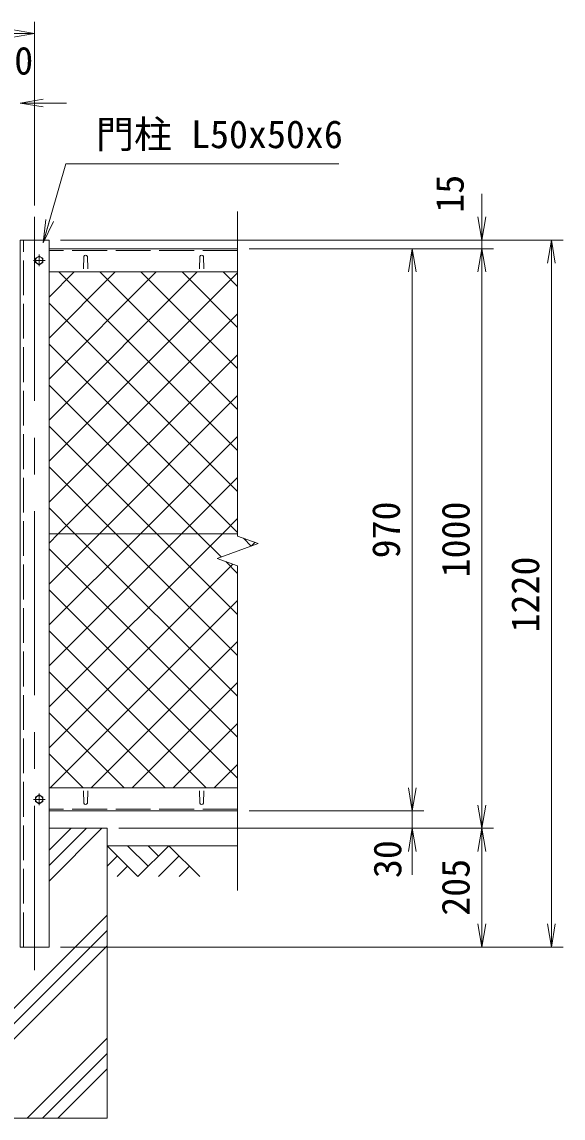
# Model space of a CAD drawing. Units: millimetres at full size. Extents: x -4200 to 4200, y -2970 to 2970.
# Drawn here: x -1608 to -676, y -1039 to 853 of the extents above; entities that cross this region are included whole.
import ezdxf
from ezdxf.enums import TextEntityAlignment as Align

# ---------------------------------------------------------------- set-up
doc = ezdxf.new("R2010")
doc.units = ezdxf.units.MM
doc.header["$LTSCALE"] = 10
doc.linetypes.add('DASHED', pattern=[7.5, 6, -1.5])
doc.linetypes.add('USER1', pattern=[50.8, 31.75, -6.35, 6.35, -6.35])
for name, color, linetype, lineweight in [('0-1_D-STR1', 1, 'Continuous', 18), ('0-2_D-BMK', 2, 'USER1', 13), ('0-3_D-STR3', 3, 'Continuous', 13), ('0-4_D-STR4', 7, 'Continuous', 18), ('0-5_D-STR-DIM', 7, 'Continuous', 13), ('0-6_D-DCR-HCH', 7, 'Continuous', 13), ('0-7_D-BGD', 7, 'Continuous', 18), ('0-8_0', 7, 'Continuous', 18), ('0-9_D-STR-TXT', 7, 'Continuous', 13), ('0-A_D-STR2', 7, 'Continuous', 13)]:
    doc.layers.add(name, color=color, linetype=linetype, lineweight=lineweight)
doc.styles.add('ＭＳ ゴシック', font='')
doc.styles.get('ＭＳ ゴシック').set_extended_font_data('MS Gothic')

# ---------------------------------------------------------------- blocks, each defined once
blk = doc.blocks.new('_Open')
at = {"layer": '0-8_0'}
blk.add_line((-10, 1.667), (0, 0), dxfattribs=at)
blk.add_lwpolyline([(-10, -1.667), (0, 0), (-10, 0)], dxfattribs=at)

msp = doc.modelspace()

# ---------------------------------------------------------------- linework, layer by layer
at = {"layer": '0-1_D-STR1', "linetype": 'DASHED'}
for p, q in [((-1605.55, -743.63), (-1605.55, 476.37)), ((-1236.55, 458.37), (-1561.55, 458.37)), ((-1236.55, -505.63), (-1561.55, -505.63))]:
    msp.add_line(p, q, dxfattribs=at)
at = {"layer": '0-1_D-STR1'}
for p, q in [((-1236.55, 461.37), (-1561.55, 461.37)), ((-1501.55, 448.24), (-1502.3, 426.74)), ((-1495.55, 448.24), (-1494.8, 426.74)), ((-1301.55, 448.24), (-1302.3, 426.74)), ((-1295.55, 448.24), (-1294.8, 426.74)), ((-1561.55, 421.37), (-1236.55, 421.37)), ((-1561.55, -468.63), (-1236.55, -468.63)), ((-1501.55, -495.5), (-1502.3, -474)), ((-1495.55, -495.5), (-1494.8, -474)), ((-1301.55, -495.5), (-1302.3, -474)), ((-1295.55, -495.5), (-1294.8, -474)), ((-1236.55, -508.63), (-1561.55, -508.63))]:
    msp.add_line(p, q, dxfattribs=at)
msp.add_lwpolyline([(-1561.55, -743.63), (-1611.55, -743.63), (-1611.55, 476.37), (-1561.55, 476.37)], close=True, dxfattribs=at)
for centre, start, end in [((-1498.55, 446.99), 22.61986, 157.38014), ((-1298.55, 446.99), 22.61986, 157.38014), ((-1498.55, -494.25), 202.61986, 337.38014), ((-1298.55, -494.25), 202.61986, 337.38014)]:
    msp.add_arc(centre, 3.25, start, end, dxfattribs=at)
at = {"layer": '0-2_D-BMK'}
for p, q in [((-1586.55, 516.37), (-1586.55, -783.63)), ((-1568.55, 441.37), (-1588.55, 441.37)), ((-1578.55, 451.37), (-1578.55, 431.37)), ((-1568.55, -488.63), (-1588.55, -488.63)), ((-1578.55, -478.63), (-1578.55, -498.63))]:
    msp.add_line(p, q, dxfattribs=at)
at = {"layer": '0-3_D-STR3'}
msp.add_line((-1236.55, -30.38), (-1561.55, -30.38), dxfattribs=at)
for points in [[(-1572.05, 445.12), (-1578.55, 448.87), (-1585.05, 445.12), (-1585.05, 437.61), (-1578.55, 433.86), (-1572.05, 437.61)], [(-1572.05, -484.88), (-1578.55, -481.13), (-1585.05, -484.88), (-1585.05, -492.39), (-1578.55, -496.14), (-1572.05, -492.39)]]:
    msp.add_lwpolyline(points, close=True, dxfattribs=at)
for centre in [(-1578.55, 441.37), (-1578.55, -488.63)]:
    msp.add_circle(centre, 6.25, dxfattribs=at)
at = {"layer": '0-4_D-STR4'}
for p, q in [((-1561.55, -538.63), (-1461.55, -538.63)), ((-1461.55, -538.63), (-1461.55, -1038.63)), ((-1711.55, -1038.63), (-1461.55, -1038.63))]:
    msp.add_line(p, q, dxfattribs=at)
at = {"layer": '0-5_D-STR-DIM'}
for p, q in [((-1586.55, 536.37), (-1586.55, 852.86)), ((-2626.55, 832.86), (-1586.55, 832.86)), ((-1571.55, 712.86), (-1531.55, 712.86)), ((-815.5, 516.37), (-815.5, 556.37)), ((-1236.55, 525.82), (-1236.55, -34.41)), ((-1541.55, 476.37), (-795.5, 476.37)), ((-1541.55, 476.37), (-675.5, 476.37)), ((-815.5, 461.37), (-815.5, 476.37)), ((-695.5, -743.63), (-695.5, 476.37)), ((-1216.55, 461.37), (-915.5, 461.37)), ((-1216.55, 461.37), (-795.5, 461.37)), ((-1216.55, 461.37), (-795.5, 461.37)), ((-935.5, 461.37), (-935.5, -508.63)), ((-815.5, 461.37), (-815.5, -538.63)), ((-815.5, 421.37), (-815.5, 381.37)), ((-1201.31, -47.23), (-1236.55, -34.41)), ((-1271.78, -72.88), (-1201.31, -47.23)), ((-1236.55, -85.71), (-1271.78, -72.88)), ((-1236.55, -85.71), (-1236.55, -645.94)), ((-935.5, -468.63), (-935.5, -428.63)), ((-1216.55, -508.63), (-915.5, -508.63)), ((-1216.55, -508.63), (-915.5, -508.63)), ((-935.5, -508.63), (-935.5, -538.63)), ((-1441.55, -538.63), (-795.5, -538.63)), ((-1441.55, -538.63), (-915.5, -538.63)), ((-1441.55, -538.63), (-795.5, -538.63)), ((-815.5, -538.63), (-815.5, -743.63)), ((-935.5, -578.63), (-935.5, -618.63)), ((-1541.55, -743.63), (-795.5, -743.63)), ((-1541.55, -743.63), (-675.5, -743.63))]:
    msp.add_line(p, q, dxfattribs=at)
at = {"layer": '0-6_D-DCR-HCH'}
for p, q in [((-1561.55, -629.54), (-1470.64, -538.63)), ((-1561.55, -603.02), (-1497.15, -538.63)), ((-1561.55, -576.51), (-1523.67, -538.63)), ((-1408.33, -621.84), (-1461.55, -568.63)), ((-1390.6, -604.11), (-1426.07, -568.63)), ((-1355.12, -568.63), (-1408.33, -621.84)), ((-1372.77, -586.46), (-1390.6, -568.63)), ((-1355.12, -568.63), (-1301.91, -621.84)), ((-1443.81, -586.37), (-1461.55, -604.03)), ((-1426.07, -604.11), (-1443.89, -621.84)), ((-1337.38, -586.37), (-1373.02, -621.84)), ((-1319.65, -604.11), (-1337.47, -621.84)), ((-1711.55, -938.64), (-1461.55, -688.64)), ((-1711.55, -965.16), (-1461.55, -715.16)), ((-1711.55, -991.67), (-1461.55, -741.67)), ((-1599.41, -1038.63), (-1461.55, -900.77)), ((-1572.89, -1038.63), (-1461.55, -927.29)), ((-1546.37, -1038.63), (-1461.55, -953.8))]:
    msp.add_line(p, q, dxfattribs=at)
at = {"layer": '0-7_D-BGD'}
msp.add_line((-1461.55, -568.63), (-1236.55, -568.63), dxfattribs=at)
at = {"layer": '0-9_D-STR-TXT'}
msp.add_lwpolyline([(-1061.91, 608.02), (-1532.88, 608.02), (-1570.97, 473.75)], dxfattribs=at)
at = {"layer": '0-A_D-STR2'}
for p, q in [((-1561.55, 377.93), (-1518.11, 421.37)), ((-1561.55, 307.22), (-1447.4, 421.37)), ((-1561.55, 236.51), (-1376.68, 421.37)), ((-1561.55, 165.8), (-1305.97, 421.37)), ((-1561.55, 95.08), (-1236.55, 420.08)), ((-1236.55, 113.42), (-1544.5, 421.37)), ((-1236.55, 184.13), (-1473.79, 421.37)), ((-1236.55, 254.84), (-1403.08, 421.37)), ((-1236.55, 325.55), (-1332.37, 421.37)), ((-1236.55, 396.26), (-1261.65, 421.37)), ((-1236.55, 42.71), (-1561.55, 367.71)), ((-1561.55, 24.37), (-1236.55, 349.37)), ((-1236.55, -28.01), (-1561.55, 296.99)), ((-1545.59, -30.38), (-1236.55, 278.66)), ((-1474.88, -30.38), (-1236.55, 207.95)), ((-1375.59, -30.38), (-1561.55, 155.57)), ((-1404.17, -30.38), (-1236.55, 137.24)), ((-1446.3, -30.38), (-1561.55, 84.86)), ((-1333.46, -30.38), (-1236.55, 66.53)), ((-1517.01, -30.38), (-1561.55, 14.15)), ((-1262.75, -30.38), (-1236.55, -4.18)), ((-1561.55, -46.34), (-1545.59, -30.38)), ((-1561.55, -117.05), (-1474.88, -30.38)), ((-1561.55, -187.76), (-1404.17, -30.38)), ((-1561.55, -258.47), (-1333.46, -30.38)), ((-1561.55, -329.18), (-1262.75, -30.38)), ((-1236.55, -310.85), (-1517.01, -30.38)), ((-1236.55, -240.14), (-1446.3, -30.38)), ((-1236.55, -169.43), (-1375.59, -30.38)), ((-1236.55, -381.56), (-1561.55, -56.56)), ((-1213.05, -51.51), (-1226.48, -38.07)), ((-1213.23, -51.57), (-1206.87, -45.21)), ((-1561.55, -399.89), (-1244.48, -82.82)), ((-1236.55, -98.72), (-1256.99, -78.27)), ((-1236.55, -452.27), (-1561.55, -127.27)), ((-1559.58, -468.63), (-1236.55, -145.6)), ((-1290.89, -468.63), (-1561.55, -197.98)), ((-1488.87, -468.63), (-1236.55, -216.31)), ((-1361.6, -468.63), (-1561.55, -268.69)), ((-1418.16, -468.63), (-1236.55, -287.02)), ((-1432.31, -468.63), (-1561.55, -339.4)), ((-1347.45, -468.63), (-1236.55, -357.73)), ((-1503.03, -468.63), (-1561.55, -410.11)), ((-1276.74, -468.63), (-1236.55, -428.44))]:
    msp.add_line(p, q, dxfattribs=at)
msp.add_lwpolyline([(-1264.89, -70.37), (-1304.88, -30.38), (-1561.55, 226.28)], dxfattribs=at)

# ---------------------------------------------------------------- block references
at = {"layer": '0-5_D-STR-DIM', "xscale": 4, "yscale": 4}
msp.add_blockref('_Open', (-1586.55, 832.86), dxfattribs=at)
for p, rotation in [((-1611.55, 712.86), 180), ((-815.5, 476.37), 270), ((-695.5, 476.37), 90), ((-935.5, 461.37), 90), ((-815.5, 461.37), 90), ((-815.5, 461.37), 90), ((-935.5, -508.63), 270), ((-935.5, -508.63), 270), ((-815.5, -538.63), 270), ((-935.5, -538.63), 90), ((-815.5, -538.63), 90), ((-815.5, -743.63), 270), ((-695.5, -743.63), 270)]:
    msp.add_blockref('_Open', p, dxfattribs=dict(at, rotation=rotation))
at = {"layer": '0-9_D-STR-TXT', "xscale": 4, "yscale": 4, "rotation": 254.16392}
msp.add_blockref('_Open', (-1571.51, 471.82), dxfattribs=at)

# ---------------------------------------------------------------- texts
at = {"layer": '0-5_D-STR-DIM', "style": 'ＭＳ ゴシック'}
msp.add_text('20', height=48.09, dxfattribs=at).set_placement((-1654.3, 747.61), align=Align.BOTTOM_LEFT)
for s, p in [('15', (-832.44, 523.66)), ('970', (-942.25, -72.77)), ('1000', (-822.25, -105.55)), ('1220', (-702.25, -200.55)), ('30', (-939.85, -624.53)), ('205', (-822.25, -689.5))]:
    msp.add_text(s, height=48.09, rotation=90, dxfattribs=at).set_placement(p, align=Align.BOTTOM_LEFT)
at = {"layer": '0-9_D-STR-TXT', "style": 'ＭＳ ゴシック'}
msp.add_text('門柱 L50x50x6', height=48.09, dxfattribs=at).set_placement((-1480.69, 620.6), align=Align.BOTTOM_LEFT)

doc.saveas('drawing.dxf')
